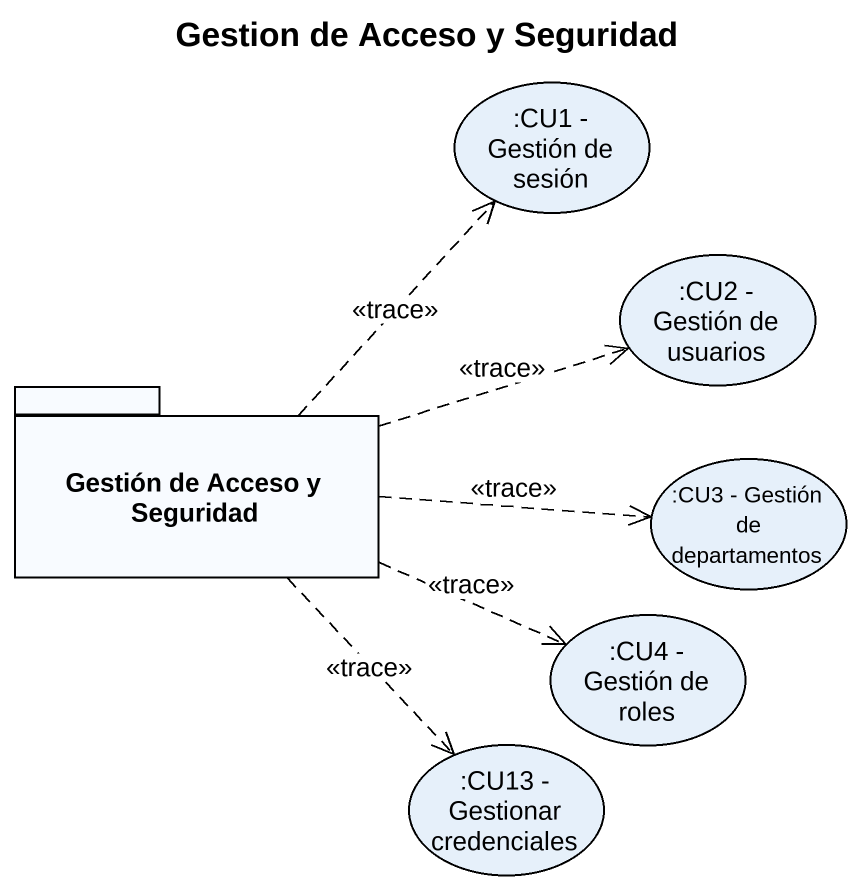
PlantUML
@startuml
title Gestion de Acceso y Seguridad
usecase ":CU1 - Gestión de sesión" as CU1_Gestión_de_sesión
usecase ":CU2 - Gestión de usuarios" as CU2_Gestión_de_usuarios
package "Gestión de Acceso y Seguridad" as Gestión_de_Acceso_y {
}
usecase ":CU3 - Gestión de departamentos" as CU3_Gestión_de_departamentos
usecase ":CU4 - Gestión de roles" as CU4_Gestión_de_roles
usecase ":CU13 - Gestionar credenciales" as CU13_Gestionar_credenciales
Gestión_de_Acceso_y .up.> CU1_Gestión_de_sesión : <<trace>>
Gestión_de_Acceso_y .right.> CU2_Gestión_de_usuarios : <<trace>>
Gestión_de_Acceso_y .right.> CU3_Gestión_de_departamentos : <<trace>>
Gestión_de_Acceso_y .right.> CU4_Gestión_de_roles : <<trace>>
Gestión_de_Acceso_y ..> CU13_Gestionar_credenciales : <<trace>>
@enduml
